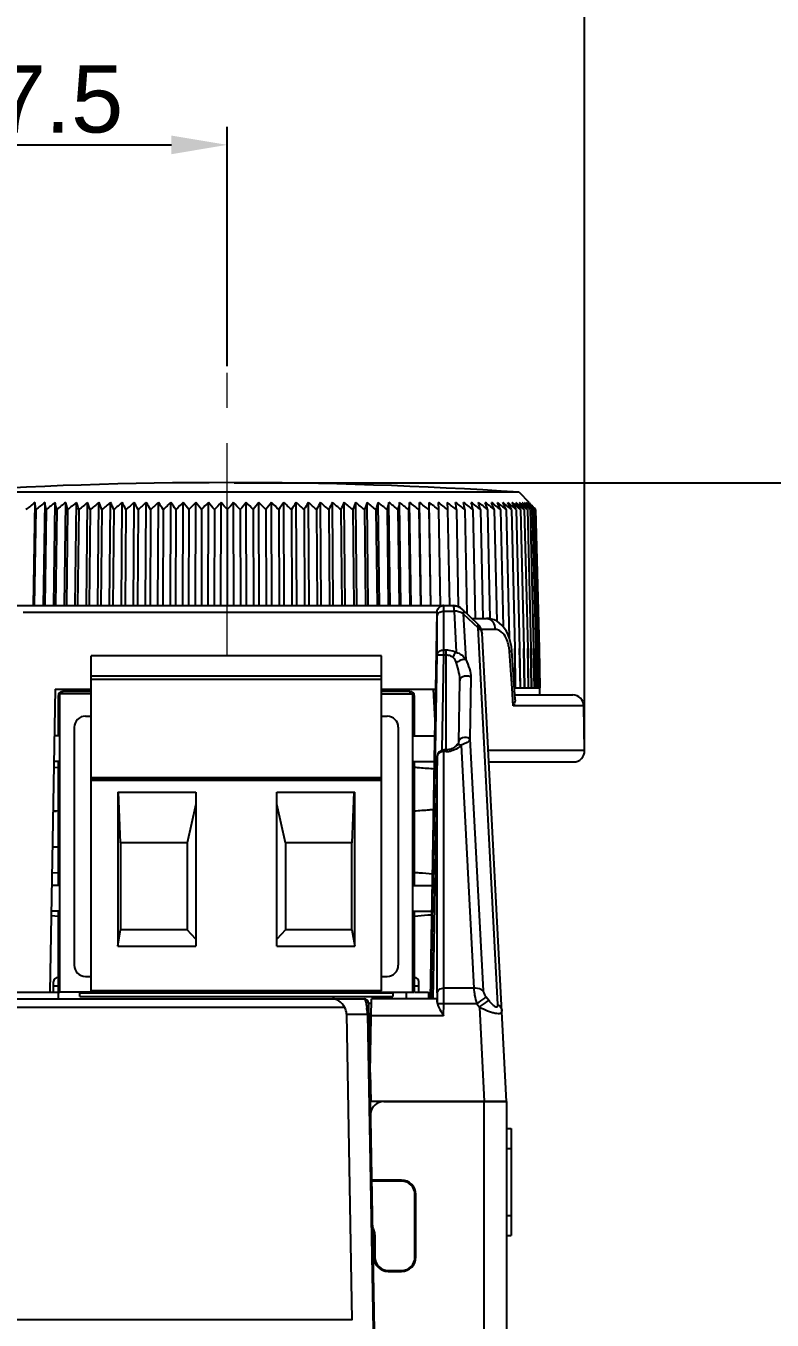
# Model space of a CAD drawing. Header units: millimetres. Extents: x 509 to 2449, y -194 to 649.
# Drawn here: x 2341.4 to 2374.8, y 32.1 to 90 of the extents above; entities that cross this region are included whole.
import ezdxf

# ---------------------------------------------------------------- set-up
doc = ezdxf.new("R2010")
doc.units = ezdxf.units.MM
doc.header["$PDMODE"] = 3
doc.header["$PDSIZE"] = 0.7
doc.linetypes.add('CENTER', pattern=[17.8, 10.75, -2.35, 2.35, -2.35])
doc.linetypes.add('CENTER2', pattern=[28.575, 19.05, -3.175, 3.175, -3.175])
doc.layers.get('Defpoints').update_dxf_attribs({"linetype": 'CONTINUOUS'})
for name, color, linetype in [('2EDGK-7_5-02DXF_CONTINUOUS_LINE', 7, 'CONTINUOUS'), ('2EDGRC-7_5-0DXF_CONTINUOUS_LINE', 7, 'CONTINUOUS'), ('CASE_BODY_55DXF_CONTINUOUS_LINE', 7, 'CONTINUOUS'), ('COVER_TERMINDXF_CONTINUOUS_LINE', 7, 'CONTINUOUS'), ('COVER_TOP_55DXF_CONTINUOUS_LINE', 7, 'CONTINUOUS'), ('Dim', 1, 'CONTINUOUS'), ('KNOB_ROTARY_DXF_CONTINUOUS_LINE', 7, 'CONTINUOUS'), ('PCB_CONNECTEDXF_CONTINUOUS_LINE', 7, 'CONTINUOUS'), ('PCB_FND5570_DXF_CONTINUOUS_LINE', 7, 'CONTINUOUS'), ('RJ45_10005_DXF_CONTINUOUS_LINE', 7, 'CONTINUOUS'), ('학뇜-윗\ue04b11_DXF_CONTINUOUS_LINE', 7, 'CONTINUOUS')]:
    doc.layers.add(name, color=color, linetype=linetype)
doc.layers.add('3', color=112, linetype='CENTER', lineweight=15)
doc.styles.add('OMI-1', font='arial.ttf', dxfattribs={"oblique": 1, "height": 3})
doc.dimstyles.new('1', dxfattribs={"dimtxt": 5, "dimasz": 2.5, "dimexe": 0.8, "dimexo": 0.3, "dimgap": 0.5, "dimtad": 1, "dimtoh": 1, "dimdec": 1, "dimzin": 0, "dimdsep": 46, "dimtxsty": 'OMI-1', "dimcen": 0, "dimclrd": 256, "dimclre": 256, "dimclrt": 256, "dimadec": 0, "dimazin": 0, "dimtfac": 0.8, "dimtdec": 1, "dimtix": 1, "dimtmove": 0, "dimatfit": 3, "dimfxl": 1, "dimtolj": 1, "dimtzin": 0, "dimarcsym": 0})

# ---------------------------------------------------------------- blocks, each defined once
blk = doc.blocks.new('*D4036')
at = {"layer": 'Defpoints', "color": 0}
for p in [(2350.425, 69.541), (2384.214, -86.5), (2399.547, -86.5)]:
    blk.add_point(p, dxfattribs=at)
at = {"layer": 'Dim', "lineweight": -2}
for p, q in [((2350.725, 69.541), (2400.347, 69.541)), ((2399.547, 67.041), (2399.547, -84)), ((2384.514, -86.5), (2400.347, -86.5))]:
    blk.add_line(p, q, dxfattribs=at)
at = {"layer": 'Dim'}
for points in [[(2399.963, 67.041), (2399.13, 67.041), (2399.547, 69.541)], [(2399.13, -84), (2399.963, -84), (2399.547, -86.5)]]:
    blk.add_solid(points, dxfattribs=at)
at = {"layer": 'Dim', "insert": (2397.515, -8.479), "char_height": 3, "attachment_point": 5, "rotation": 90, "style": 'OMI-1'}
blk.add_mtext('\\A1;156.0', dxfattribs=at)
blk = doc.blocks.new('*D4049')
at = {"layer": 'Defpoints', "color": 0}
for p in [(2350.425, 84.667), (2332.925, 81.523), (2350.425, 74.462)]:
    blk.add_point(p, dxfattribs=at)
at = {"layer": 'Dim', "lineweight": -2}
for p, q in [((2332.925, 81.823), (2332.925, 85.467)), ((2350.425, 74.762), (2350.425, 85.467)), ((2335.425, 84.667), (2347.925, 84.667))]:
    blk.add_line(p, q, dxfattribs=at)
at = {"layer": 'Dim'}
for points in [[(2335.425, 85.083), (2335.425, 84.25), (2332.925, 84.667)], [(2347.925, 84.25), (2347.925, 85.083), (2350.425, 84.667)]]:
    blk.add_solid(points, dxfattribs=at)
at = {"layer": 'Dim', "insert": (2341.675, 86.698), "char_height": 3, "attachment_point": 5, "style": 'OMI-1'}
blk.add_mtext('\\A1;17.5', dxfattribs=at)
blk = doc.blocks.new('*D4050')
at = {"layer": 'Defpoints', "color": 0}
for p in [(2332.925, 90.809), (2332.925, 90.292), (2366.416, 57.559)]:
    blk.add_point(p, dxfattribs=at)
at = {"layer": 'Dim', "lineweight": -2}
for p, q in [((2332.925, 90.592), (2332.925, 91.609)), ((2366.416, 57.859), (2366.416, 91.609)), ((2363.916, 90.809), (2335.425, 90.809))]:
    blk.add_line(p, q, dxfattribs=at)
at = {"layer": 'Dim'}
for points in [[(2335.425, 91.225), (2335.425, 90.392), (2332.925, 90.809)], [(2363.916, 90.392), (2363.916, 91.225), (2366.416, 90.809)]]:
    blk.add_solid(points, dxfattribs=at)
at = {"layer": 'Dim', "insert": (2349.671, 92.841), "char_height": 3, "attachment_point": 5, "style": 'OMI-1'}
blk.add_mtext('\\A1;33.5', dxfattribs=at)

msp = doc.modelspace()

# ---------------------------------------------------------------- linework, layer by layer
at = {"layer": '2EDGK-7_5-02DXF_CONTINUOUS_LINE', "color": 7, "linetype": 'Continuous'}
for p, q in [((2344.325, 46.8), (2344.325, 61.8)), ((2357.325, 61.8), (2344.325, 61.8)), ((2357.325, 46.8), (2357.325, 61.8)), ((2344.325, 60.9), (2357.325, 60.9)), ((2344.325, 60.75), (2357.325, 60.75)), ((2344.325, 56.359), (2357.325, 56.359)), ((2344.325, 56.315), (2357.325, 56.315)), ((2357.325, 56.216), (2344.325, 56.216)), ((2345.525, 55.7), (2345.525, 48.8)), ((2345.525, 55.7), (2349.015, 55.7)), ((2345.648, 53.426), (2345.557, 55.7)), ((2349.015, 55.7), (2349.015, 48.8)), ((2352.635, 48.8), (2352.635, 55.7)), ((2352.635, 55.7), (2356.125, 55.7)), ((2356.093, 55.7), (2356.002, 53.426)), ((2356.125, 48.8), (2356.125, 55.7)), ((2349.015, 55.165), (2348.626, 53.426)), ((2353.024, 53.426), (2352.635, 55.165)), ((2345.648, 53.426), (2345.648, 49.538)), ((2348.626, 53.426), (2345.648, 53.426)), ((2348.626, 53.426), (2348.626, 49.538)), ((2353.024, 53.426), (2353.024, 49.538)), ((2356.002, 53.426), (2353.024, 53.426)), ((2356.002, 49.538), (2356.002, 53.426)), ((2345.525, 48.8), (2345.648, 49.538)), ((2348.626, 49.538), (2345.648, 49.538)), ((2349.015, 49.121), (2348.626, 49.538)), ((2353.024, 49.538), (2352.635, 49.121)), ((2356.002, 49.538), (2353.024, 49.538)), ((2356.002, 49.538), (2356.125, 48.8)), ((2345.525, 48.8), (2349.015, 48.8)), ((2352.635, 48.8), (2356.125, 48.8)), ((2357.325, 46.8), (2344.325, 46.8))]:
    msp.add_line(p, q, dxfattribs=at)
at = {"layer": '2EDGRC-7_5-0DXF_CONTINUOUS_LINE', "color": 7, "linetype": 'Continuous'}
msp.add_line((2353.425, 46.75), (2348.225, 46.75), dxfattribs=at)
at = {"layer": '3', "linetype": 'CENTER2', "ltscale": 0.5}
msp.add_line((2350.425, 61.788), (2350.425, 74.462), dxfattribs=at)
at = {"layer": 'CASE_BODY_55DXF_CONTINUOUS_LINE', "color": 7, "linetype": 'Continuous'}
for p, q in [((2357.425, 41.85), (2362.925, 41.85)), ((2361.925, -29.05), (2361.925, 41.85)), ((2362.925, 41.85), (2362.925, -30.8)), ((2362.925, 40.65), (2363.125, 40.65)), ((2363.125, 40.65), (2363.125, 35.85)), ((2362.925, 39.75), (2363.125, 39.75)), ((2358.225, 38.332), (2356.887, 38.332)), ((2358.225, 38.289), (2356.887, 38.289)), ((2358.225, 38.332), (2358.225, 38.289)), ((2358.823, 34.89), (2358.824, 37.69)), ((2358.867, 37.69), (2358.824, 37.69)), ((2358.867, 34.89), (2358.867, 37.69)), ((2362.925, 36.75), (2363.125, 36.75)), ((2356.983, 35.89), (2356.983, 34.89)), ((2357.027, 35.89), (2356.983, 35.89)), ((2357.027, 35.89), (2357.027, 34.89)), ((2362.925, 35.85), (2363.125, 35.85)), ((2356.983, 34.89), (2357.027, 34.89)), ((2358.867, 34.89), (2358.823, 34.89)), ((2357.625, 34.248), (2357.625, 34.293)), ((2357.625, 34.293), (2358.225, 34.293)), ((2357.625, 34.248), (2358.225, 34.248)), ((2358.225, 34.248), (2358.225, 34.293))]:
    msp.add_line(p, q, dxfattribs=at)
for centre, radius, start, end in [((2357.425, 41.25), 0.6, 90, 170.82401), ((2358.225, 37.69), 0.642, 0, 90), ((2356.425, 35.89), 0.558, 0, 26.13943), ((2357.625, 34.89), 0.642, 180, 270), ((2358.225, 34.89), 0.642, 270, 0)]:
    msp.add_arc(centre, radius, start, end, dxfattribs=at)
for centre, major_axis, start_param, end_param in [((2358.225, 37.691), (0, 0.599), -1.571101, 0), ((2356.425, 35.89), (0, 0.602), -1.570492, -0.97902), ((2357.625, 34.891), (0, 0.598), -4.712084, -3.141593), ((2358.225, 34.891), (0, 0.598), -3.141593, -1.571101)]:
    msp.add_ellipse(centre, major_axis=major_axis, ratio=1, start_param=start_param, end_param=end_param, dxfattribs=at)
at = {"layer": 'COVER_TERMINDXF_CONTINUOUS_LINE', "color": 7, "linetype": 'Continuous'}
for p, q in [((2309.302, 46.45), (2356.549, 46.45)), ((2334.176, 46.75), (2342.871, 46.75)), ((2342.871, 46.45), (2342.871, 46.75)), ((2310.181, 46.075), (2355.669, 46.075)), ((2355.757, 45.759), (2355.996, 32.085)), ((2355.757, 45.759), (2356.699, 45.759)), ((2356.699, 45.759), (2356.946, 31.637)), ((2356.748, 46.254), (2357.49, 3.75)), ((2355.996, 32.085), (2309.855, 32.085))]:
    msp.add_line(p, q, dxfattribs=at)
for centre, radius, start, end in [((2356.549, 46.25), 0.2, 1, 90), ((2354.129, 45.741), 2.557, 9.60724, 10.48971), ((2351.947, 45.414), 4.764, 7.03853, 7.57784), ((2350.911, 45.287), 5.808, 5.63355, 7.02483), ((2349.235, 45.116), 7.492, 4.91911, 5.6758)]:
    msp.add_arc(centre, radius, start, end, dxfattribs=at)
for centre, major_axis, ratio, start_param, end_param in [((2353.636, 44.95), (2.05, 1.097), 0.499313, -0.250671, 0.02783), ((2357.516, 30.961), (1.428, -1.403), 0.371584, -2.780083, -2.763883)]:
    msp.add_ellipse(centre, major_axis=major_axis, ratio=ratio, start_param=start_param, end_param=end_param, dxfattribs=at)
for points, knots in [([(2355.669, 46.075), (2355.604, 46.182), (2355.46, 46.364), (2355.235, 46.45), (2355.136, 46.45)], [0, 0, 0, 0, 0.55962, 1, 1, 1, 1]), ([(2356.549, 46.45), (2356.558, 46.45), (2356.58, 46.43), (2356.614, 46.349), (2356.632, 46.269), (2356.643, 46.206)], [0, 0, 0, 0, 0.102584, 0.289483, 1, 1, 1, 1]), ([(2356.65, 46.168), (2356.652, 46.158), (2356.659, 46.116), (2356.665, 46.074), (2356.669, 46.042)], [0, 0, 0, 0, 0.230472, 1, 1, 1, 1]), ([(2356.759, 45.655), (2356.758, 45.684), (2356.739, 45.726), (2356.708, 45.752), (2356.699, 45.759)], [0, 0, 0, 0, 0.727693, 1, 1, 1, 1])]:
    msp.add_open_spline(points, degree=3, knots=knots, dxfattribs=at)
at = {"layer": 'COVER_TOP_55DXF_CONTINUOUS_LINE', "color": 7, "linetype": 'Continuous'}
for p, q in [((2305.857, 64.05), (2360.107, 64.05)), ((2341.281, 63.756), (2359.814, 63.756)), ((2359.753, 60.3), (2359.812, 63.756)), ((2360.114, 64.05), (2360.527, 64.05)), ((2360.118, 61.843), (2360.118, 63.8)), ((2360.118, 63.8), (2360.571, 63.8)), ((2360.527, 64.05), (2360.541, 64.018)), ((2360.571, 63.8), (2360.668, 61.96)), ((2360.94, 63.886), (2361.64, 63.221)), ((2359.819, 61.843), (2359.819, 63.58)), ((2360.987, 63.676), (2361.094, 61.636)), ((2360.987, 63.676), (2361.647, 63.051)), ((2361.376, 63.472), (2362.031, 63.472)), ((2362.53, 46.196), (2361.647, 63.051)), ((2362.408, 62.981), (2361.795, 62.981)), ((2362.925, 41.85), (2361.826, 62.817)), ((2360.118, 62.063), (2360.225, 62.063)), ((2360.225, 57.516), (2360.225, 62.063)), ((2363.083, 61.578), (2363.054, 61.998)), ((2363.227, 60.967), (2363.156, 62.023)), ((2359.554, 46.45), (2359.819, 61.843)), ((2360.045, 57.594), (2360.118, 61.843)), ((2360.118, 61.843), (2360.225, 61.843)), ((2363.168, 60.35), (2363.083, 61.578)), ((2361.328, 60.829), (2361.28, 58.08)), ((2363.289, 60.05), (2363.227, 60.967)), ((2342.725, 60.3), (2342.489, 46.754)), ((2342.725, 60.3), (2344.325, 60.3)), ((2357.325, 60.3), (2359.753, 60.3)), ((2359.729, 58.902), (2359.655, 60.3)), ((2359.729, 58.902), (2359.753, 60.3)), ((2360.821, 60.667), (2360.773, 57.922)), ((2363.222, 59.559), (2363.168, 60.35)), ((2363.302, 59.853), (2363.289, 60.05)), ((2363.289, 60.05), (2365.883, 60.05)), ((2344.075, 59.1), (2344.325, 59.1)), ((2357.325, 59.1), (2357.575, 59.1)), ((2366.382, 59.559), (2363.222, 59.559)), ((2366.416, 57.559), (2366.382, 59.559)), ((2343.575, 58.6), (2343.575, 47.95)), ((2358.075, 58.6), (2358.075, 47.95)), ((2359.515, 46.452), (2359.729, 58.902)), ((2361.28, 58.08), (2361.871, 46.812)), ((2360.118, 46.928), (2360.118, 57.591)), ((2360.225, 57.591), (2360.118, 57.591)), ((2360.225, 57.516), (2360.118, 57.516)), ((2360.886, 57.794), (2361.455, 46.928)), ((2366.416, 57.559), (2362.102, 57.559)), ((2359.819, 57.296), (2359.626, 46.45)), ((2359.819, 57.296), (2359.818, 57.296)), ((2359.819, 46.709), (2359.819, 57.296)), ((2362.129, 57.05), (2365.917, 57.05)), ((2344.075, 47.45), (2344.325, 47.45)), ((2357.325, 47.45), (2357.575, 47.45)), ((2361.455, 46.928), (2360.118, 46.928)), ((2356.825, 43.15), (2356.883, 46.45)), ((2359.81, 46.45), (2356.883, 46.45)), ((2359.816, 46.352), (2359.815, 46.3)), ((2362.006, 46.533), (2362.121, 46.384)), ((2356.749, 46.25), (2356.879, 46.25)), ((2360.105, 45.692), (2360.114, 46.231)), ((2361.59, 46.231), (2360.114, 46.231)), ((2361.59, 46.231), (2361.705, 46.081)), ((2361.705, 46.081), (2361.927, 41.85)), ((2360.105, 45.692), (2356.87, 45.692)), ((2356.855, 44.85), (2356.773, 44.85)), ((2356.85, 44.566), (2356.778, 44.566)), ((2356.825, 43.15), (2356.848, 41.85)), ((2362.925, 41.85), (2356.848, 41.85))]:
    msp.add_line(p, q, dxfattribs=at)
for points in [[(2363.156, 62.023), (2363.136, 62.215), (2363.101, 62.397), (2363.052, 62.576), (2362.989, 62.744), (2362.912, 62.898), (2362.821, 63.039), (2362.719, 63.161), (2362.61, 63.262), (2362.494, 63.343), (2362.372, 63.404), (2362.249, 63.445), (2362.127, 63.467), (2362.031, 63.472)], [(2360.773, 57.924), (2360.773, 57.918), (2360.772, 57.905), (2360.77, 57.897), (2360.768, 57.893), (2360.766, 57.889), (2360.758, 57.877), (2360.74, 57.855), (2360.712, 57.824), (2360.665, 57.772)], [(2360.447, 57.63), (2360.393, 57.613), (2360.337, 57.601), (2360.28, 57.593), (2360.225, 57.591)], [(2360.665, 57.772), (2360.628, 57.737), (2360.59, 57.705), (2360.546, 57.677), (2360.499, 57.651), (2360.447, 57.63)]]:
    msp.add_lwpolyline(points, dxfattribs=at)
for centre, radius, start, end in [((2360.119, 63.407), 0.393, 90.02957, 97.53605), ((2360.107, 63.759), 0.292, 89.99843, 97.60811), ((2360.527, 63.45), 0.6, 46.5, 90), ((2357.921, 63.683), 2.653, 2.5374, 3.17264), ((2360.577, 63.014), 0.786, 79.28357, 90.39502), ((2361.227, 62.786), 0.6, 3, 46.5), ((2362.031, 63.188), 0.284, 83.9598, 89.99432), ((2361.494, 62.73), 0.337, 3.01545, 9.52445), ((2361.19, 61.87), 1.869, 3.93106, 10.65082), ((2362.967, 59.831), 0.335, 358.57685, 3.75514), ((2365.882, 59.55), 0.5, 1, 90), ((2360.118, 57.291), 0.3, 90, 178.98634), ((2360.119, 57.123), 0.393, 90.02218, 104.91476), ((2360.225, 58.475), 0.959, 270.01421, 273.48949), ((2360.226, 58.473), 0.956, 273.4568, 282.89912), ((2360.3, 58.332), 0.795, 310.46267, 317.47747), ((2365.917, 57.55), 0.5, 270, 1)]:
    msp.add_arc(centre, radius, start, end, dxfattribs=at)
for centre, major_axis, ratio, start_param, end_param in [((2344.075, 58.6), (0.5, 0), 1, 1.570796, 3.141593), ((2357.575, 58.6), (0.5, 0), 1, 0, 1.570796), ((2344.075, 47.95), (0.5, 0), 1, -3.141593, -1.570796), ((2357.575, 47.95), (0.5, 0), 1, -1.570796, 0), ((2359.796, 45.65), (0.014, 0.8), 0.015398, -0.623, 0.000269)]:
    msp.add_ellipse(centre, major_axis=major_axis, ratio=ratio, start_param=start_param, end_param=end_param, dxfattribs=at)
for points, knots in [([(2359.812, 63.756), (2359.813, 63.832), (2359.873, 63.975), (2360.007, 64.04), (2360.069, 64.048)], [0, 0, 0, 0, 0.551407, 1, 1, 1, 1]), ([(2359.819, 63.58), (2359.819, 63.605), (2359.817, 63.647), (2359.82, 63.707), (2359.813, 63.732), (2359.818, 63.756), (2359.814, 63.756)], [0, 0, 0, 0, 0.426152, 0.740924, 0.934159, 1, 1, 1, 1]), ([(2359.819, 63.58), (2359.82, 63.633), (2359.887, 63.748), (2360.004, 63.788), (2360.067, 63.797)], [0, 0, 0, 0, 0.453891, 1, 1, 1, 1]), ([(2360.118, 63.8), (2360.118, 63.836), (2360.118, 63.897), (2360.118, 63.969), (2360.117, 64.011), (2360.117, 64.033), (2360.115, 64.042), (2360.116, 64.05), (2360.114, 64.05)], [0, 0, 0, 0, 0.426278, 0.741132, 0.85344, 0.934367, 0.983265, 1, 1, 1, 1]), ([(2360.954, 63.873), (2360.9, 63.924), (2360.769, 64.004), (2360.616, 64.023), (2360.541, 64.018)], [0, 0, 0, 0, 0.495247, 1, 1, 1, 1]), ([(2360.541, 64.018), (2360.551, 63.995), (2360.562, 63.931), (2360.567, 63.868), (2360.569, 63.83)], [0, 0, 0, 0, 0.399339, 1, 1, 1, 1]), ([(2360.987, 63.676), (2360.968, 63.69), (2360.887, 63.741), (2360.794, 63.773), (2360.723, 63.786)], [0, 0, 0, 0, 0.240195, 1, 1, 1, 1]), ([(2360.954, 63.873), (2360.963, 63.864), (2361.001, 63.805), (2360.994, 63.731), (2360.987, 63.676)], [0, 0, 0, 0, 0.186583, 1, 1, 1, 1]), ([(2361.647, 63.051), (2361.652, 63.088), (2361.657, 63.142), (2361.654, 63.208), (2361.64, 63.221)], [0, 0, 0, 0, 0.663184, 1, 1, 1, 1]), ([(2362.061, 63.471), (2362.157, 63.461), (2362.353, 63.318), (2362.406, 63.097), (2362.408, 62.981)], [0, 0, 0, 0, 0.453959, 1, 1, 1, 1]), ([(2361.714, 62.995), (2361.729, 62.98), (2361.781, 62.92), (2361.816, 62.844), (2361.826, 62.786)], [0, 0, 0, 0, 0.263178, 1, 1, 1, 1]), ([(2362.904, 62.594), (2362.851, 62.701), (2362.726, 62.889), (2362.507, 62.981), (2362.408, 62.981)], [0, 0, 0, 0, 0.545199, 1, 1, 1, 1]), ([(2363.026, 62.215), (2363.02, 62.249), (2362.991, 62.379), (2362.947, 62.506), (2362.904, 62.594)], [0, 0, 0, 0, 0.259629, 1, 1, 1, 1]), ([(2359.819, 61.843), (2359.82, 61.903), (2359.907, 62.031), (2360.045, 62.063), (2360.118, 62.063)], [0, 0, 0, 0, 0.450805, 1, 1, 1, 1]), ([(2360.225, 62.063), (2360.265, 62.063), (2360.417, 62.054), (2360.567, 62.01), (2360.668, 61.96)], [0, 0, 0, 0, 0.26036, 1, 1, 1, 1]), ([(2363.054, 61.998), (2363.069, 62), (2363.094, 62.004), (2363.127, 62.011), (2363.144, 62.016), (2363.156, 62.02), (2363.156, 62.023)], [0, 0, 0, 0, 0.417673, 0.728252, 0.921827, 1, 1, 1, 1]), ([(2359.819, 61.843), (2359.82, 61.844), (2359.83, 61.843), (2359.846, 61.845), (2359.874, 61.845), (2359.928, 61.845), (2360.011, 61.844), (2360.081, 61.843), (2360.118, 61.843)], [0, 0, 0, 0, 0.022225, 0.080903, 0.174024, 0.298393, 0.621431, 1, 1, 1, 1]), ([(2360.225, 61.843), (2360.253, 61.843), (2360.359, 61.833), (2360.459, 61.787), (2360.522, 61.741)], [0, 0, 0, 0, 0.260122, 1, 1, 1, 1]), ([(2360.668, 61.96), (2360.653, 61.947), (2360.592, 61.883), (2360.547, 61.804), (2360.522, 61.741)], [0, 0, 0, 0, 0.226534, 1, 1, 1, 1]), ([(2360.522, 61.741), (2360.563, 61.711), (2360.618, 61.618), (2360.653, 61.524), (2360.668, 61.474)], [0, 0, 0, 0, 0.493242, 1, 1, 1, 1]), ([(2361.094, 61.636), (2361.023, 61.65), (2360.864, 61.608), (2360.727, 61.532), (2360.668, 61.474)], [0, 0, 0, 0, 0.469526, 1, 1, 1, 1]), ([(2360.668, 61.474), (2360.71, 61.337), (2360.78, 61.072), (2360.823, 60.798), (2360.821, 60.667)], [0, 0, 0, 0, 0.522504, 1, 1, 1, 1]), ([(2361.094, 61.636), (2361.158, 61.497), (2361.262, 61.237), (2361.331, 60.958), (2361.328, 60.829)], [0, 0, 0, 0, 0.542057, 1, 1, 1, 1]), ([(2361.328, 60.829), (2361.284, 60.862), (2361.175, 60.904), (2361.006, 60.892), (2360.865, 60.811), (2360.821, 60.713), (2360.821, 60.667)], [0, 0, 0, 0, 0.261584, 0.533277, 0.78243, 1, 1, 1, 1]), ([(2363.302, 59.823), (2363.302, 59.802), (2363.292, 59.71), (2363.256, 59.622), (2363.222, 59.559)], [0, 0, 0, 0, 0.228268, 1, 1, 1, 1]), ([(2361.28, 58.08), (2361.195, 58.149), (2361.003, 58.175), (2360.818, 58.067), (2360.774, 57.968), (2360.773, 57.922)], [0, 0, 0, 0, 0.526849, 0.779412, 1, 1, 1, 1]), ([(2361.28, 58.082), (2361.277, 58.049), (2361.249, 57.978), (2361.146, 57.918), (2361.023, 57.864), (2360.933, 57.82), (2360.886, 57.794)], [0, 0, 0, 0, 0.200878, 0.413712, 0.681706, 1, 1, 1, 1]), ([(2360.816, 57.727), (2360.791, 57.706), (2360.678, 57.621), (2360.545, 57.564), (2360.439, 57.54)], [0, 0, 0, 0, 0.23287, 1, 1, 1, 1]), ([(2360.886, 57.794), (2360.846, 57.81), (2360.768, 57.829), (2360.688, 57.798), (2360.665, 57.772)], [0, 0, 0, 0, 0.554495, 1, 1, 1, 1]), ([(2359.819, 46.709), (2359.82, 46.769), (2359.907, 46.896), (2360.045, 46.928), (2360.118, 46.928)], [0, 0, 0, 0, 0.450795, 1, 1, 1, 1]), ([(2360.114, 46.231), (2360.114, 46.296), (2360.117, 46.529), (2360.118, 46.761), (2360.118, 46.928)], [0, 0, 0, 0, 0.281336, 1, 1, 1, 1]), ([(2361.871, 46.812), (2361.843, 46.832), (2361.716, 46.904), (2361.566, 46.931), (2361.455, 46.928)], [0, 0, 0, 0, 0.237488, 1, 1, 1, 1]), ([(2361.455, 46.928), (2361.458, 46.821), (2361.492, 46.585), (2361.552, 46.355), (2361.59, 46.231)], [0, 0, 0, 0, 0.451497, 1, 1, 1, 1]), ([(2359.819, 46.709), (2359.819, 46.683), (2359.818, 46.565), (2359.817, 46.446), (2359.816, 46.352)], [0, 0, 0, 0, 0.212428, 1, 1, 1, 1]), ([(2362.006, 46.533), (2361.98, 46.517), (2361.839, 46.42), (2361.702, 46.317), (2361.59, 46.231)], [0, 0, 0, 0, 0.177207, 1, 1, 1, 1]), ([(2362.121, 46.384), (2362.095, 46.367), (2361.954, 46.27), (2361.817, 46.167), (2361.705, 46.081)], [0, 0, 0, 0, 0.177207, 1, 1, 1, 1]), ([(2361.871, 46.812), (2361.873, 46.765), (2361.914, 46.665), (2361.971, 46.578), (2362.006, 46.533)], [0, 0, 0, 0, 0.453086, 1, 1, 1, 1]), ([(2362.121, 46.384), (2362.155, 46.339), (2362.225, 46.255), (2362.321, 46.159), (2362.401, 46.104), (2362.455, 46.08), (2362.506, 46.089), (2362.52, 46.116), (2362.524, 46.128)], [0, 0, 0, 0, 0.309812, 0.608766, 0.742204, 0.849237, 0.925786, 1, 1, 1, 1]), ([(2360.114, 46.231), (2360.054, 46.232), (2359.958, 46.231), (2359.862, 46.23), (2359.826, 46.224)], [0, 0, 0, 0, 0.62266, 1, 1, 1, 1]), ([(2359.826, 46.224), (2359.851, 46.135), (2359.947, 45.956), (2360.049, 45.785), (2360.105, 45.692)], [0, 0, 0, 0, 0.462372, 1, 1, 1, 1]), ([(2361.705, 46.081), (2361.825, 46.02), (2362.004, 45.937), (2362.242, 45.853), (2362.399, 45.81), (2362.531, 45.791), (2362.63, 45.795), (2362.703, 45.829), (2362.714, 45.874), (2362.713, 45.893)], [0, 0, 0, 0, 0.363166, 0.531218, 0.679725, 0.800409, 0.888379, 0.94796, 1, 1, 1, 1]), ([(2362.53, 46.196), (2362.582, 46.159), (2362.671, 46.072), (2362.71, 45.951), (2362.713, 45.893)], [0, 0, 0, 0, 0.522426, 1, 1, 1, 1])]:
    msp.add_open_spline(points, degree=3, knots=knots, dxfattribs=at)
for points in [[(2359.814, 63.756), (2359.816, 63.841), (2359.86, 63.931), (2359.927, 63.984)], [(2359.927, 63.984), (2359.978, 64.026), (2360.048, 64.05), (2360.114, 64.05)], [(2361.647, 63.051), (2361.67, 63.034), (2361.693, 63.015), (2361.714, 62.995)], [(2360.668, 61.96), (2360.841, 61.918), (2360.993, 61.783), (2361.094, 61.636)], [(2359.891, 57.438), (2359.86, 57.411), (2359.835, 57.374), (2359.824, 57.335)], [(2360.017, 57.503), (2359.972, 57.491), (2359.927, 57.469), (2359.891, 57.438)], [(2359.824, 57.335), (2359.821, 57.322), (2359.819, 57.309), (2359.819, 57.296)], [(2359.815, 46.3), (2359.815, 46.274), (2359.82, 46.249), (2359.826, 46.224)], [(2362.524, 46.128), (2362.53, 46.15), (2362.531, 46.173), (2362.53, 46.196)]]:
    msp.add_open_spline(points, degree=3, dxfattribs=at)
at = {"layer": 'KNOB_ROTARY_DXF_CONTINUOUS_LINE', "color": 7, "linetype": 'Continuous'}
for p, q in [((2363.491, 69.123), (2337.36, 69.123)), ((2363.491, 69.123), (2363.913, 68.672)), ((2341.751, 64.05), (2341.824, 68.666)), ((2342.198, 64.05), (2342.267, 68.666)), ((2342.659, 64.05), (2342.724, 68.666)), ((2343.134, 64.05), (2343.195, 68.666)), ((2343.621, 64.05), (2343.679, 68.666)), ((2344.121, 64.05), (2344.174, 68.666)), ((2344.631, 64.05), (2344.68, 68.666)), ((2345.152, 64.05), (2345.196, 68.666)), ((2345.682, 64.05), (2345.722, 68.666)), ((2346.22, 64.05), (2346.256, 68.666)), ((2346.766, 64.05), (2346.797, 68.666)), ((2347.318, 64.05), (2347.344, 68.666)), ((2347.875, 64.05), (2347.897, 68.666)), ((2348.437, 64.05), (2348.454, 68.666)), ((2349.003, 64.05), (2349.015, 68.666)), ((2349.571, 64.05), (2349.578, 68.666)), ((2350.14, 64.05), (2350.143, 68.666)), ((2350.71, 64.05), (2350.708, 68.666)), ((2351.28, 64.05), (2351.273, 68.666)), ((2351.848, 64.05), (2351.836, 68.666)), ((2352.413, 64.05), (2352.397, 68.666)), ((2352.975, 64.05), (2352.954, 68.666)), ((2353.533, 64.05), (2353.507, 68.666)), ((2354.085, 64.05), (2354.054, 68.666)), ((2354.631, 64.05), (2354.595, 68.666)), ((2355.169, 64.05), (2355.129, 68.666)), ((2355.699, 64.05), (2355.654, 68.666)), ((2356.219, 64.05), (2356.171, 68.666)), ((2356.73, 64.05), (2356.677, 68.666)), ((2357.229, 64.05), (2357.172, 68.666)), ((2357.717, 64.05), (2357.656, 68.666)), ((2358.192, 64.05), (2358.126, 68.666)), ((2358.653, 64.05), (2358.584, 68.666)), ((2359.1, 64.05), (2359.027, 68.666)), ((2359.454, 68.666), (2359.441, 68.342)), ((2359.531, 64.05), (2359.454, 68.666)), ((2359.866, 68.666), (2359.87, 68.342)), ((2360.262, 68.666), (2360.283, 68.342)), ((2363.343, 68.666), (2363.388, 68.595)), ((2363.547, 68.342), (2363.438, 68.436)), ((2363.547, 68.342), (2363.438, 68.436)), ((2363.495, 68.666), (2363.543, 68.595)), ((2363.714, 68.342), (2363.62, 68.425)), ((2363.624, 68.666), (2363.676, 68.595)), ((2363.73, 68.666), (2363.785, 68.595)), ((2363.858, 68.342), (2363.779, 68.413)), ((2363.806, 68.415), (2363.809, 68.41)), ((2363.813, 68.666), (2363.87, 68.595)), ((2363.872, 68.666), (2363.902, 68.631)), ((2363.907, 68.631), (2363.872, 68.666)), ((2363.978, 68.342), (2363.899, 68.415)), ((2363.941, 68.631), (2363.907, 68.666)), ((2363.907, 68.666), (2363.939, 68.631)), ((2363.923, 68.415), (2363.95, 68.378)), ((2364.075, 68.342), (2363.997, 68.415)), ((2364.147, 68.342), (2364.061, 68.426)), ((2364.195, 68.342), (2364.123, 68.415)), ((2364.22, 68.342), (2364.15, 68.415)), ((2341.855, 68.342), (2341.787, 64.05)), ((2342.315, 68.342), (2342.251, 64.05)), ((2342.79, 68.342), (2342.73, 64.05)), ((2343.278, 68.342), (2343.221, 64.05)), ((2343.778, 68.342), (2343.726, 64.05)), ((2344.291, 68.342), (2344.242, 64.05)), ((2344.813, 68.342), (2344.769, 64.05)), ((2345.346, 68.342), (2345.306, 64.05)), ((2345.888, 68.342), (2345.852, 64.05)), ((2346.437, 68.342), (2346.406, 64.05)), ((2346.994, 68.342), (2346.967, 64.05)), ((2347.557, 68.342), (2347.534, 64.05)), ((2348.124, 68.342), (2348.106, 64.05)), ((2348.696, 68.342), (2348.682, 64.05)), ((2349.271, 68.342), (2349.262, 64.05)), ((2349.848, 68.342), (2349.843, 64.05)), ((2350.425, 68.342), (2350.425, 64.05)), ((2351.003, 68.342), (2351.008, 64.05)), ((2351.58, 68.342), (2351.589, 64.05)), ((2352.155, 68.342), (2352.168, 64.05)), ((2352.726, 68.342), (2352.744, 64.05)), ((2353.294, 68.342), (2353.317, 64.05)), ((2353.857, 68.342), (2353.884, 64.05)), ((2354.413, 68.342), (2354.445, 64.05)), ((2354.963, 68.342), (2354.999, 64.05)), ((2355.504, 68.342), (2355.545, 64.05)), ((2356.037, 68.342), (2356.082, 64.05)), ((2356.56, 68.342), (2356.609, 64.05)), ((2357.072, 68.342), (2357.125, 64.05)), ((2357.573, 68.342), (2357.629, 64.05)), ((2358.061, 68.342), (2358.121, 64.05)), ((2358.535, 68.342), (2358.599, 64.05)), ((2358.996, 68.342), (2359.063, 64.05)), ((2359.441, 68.342), (2359.512, 64.05)), ((2359.87, 68.342), (2359.945, 64.05)), ((2360.283, 68.342), (2360.361, 64.05)), ((2360.679, 68.342), (2360.761, 64.003)), ((2361.056, 68.342), (2361.147, 63.689)), ((2361.415, 68.342), (2361.514, 63.472)), ((2361.755, 68.342), (2361.857, 63.472)), ((2362.075, 68.342), (2362.18, 63.457)), ((2362.374, 68.342), (2362.484, 63.348)), ((2362.653, 68.342), (2362.771, 63.099)), ((2362.91, 68.342), (2363.041, 62.604)), ((2363.145, 68.342), (2363.29, 62.12)), ((2363.357, 68.342), (2363.505, 62.12)), ((2363.547, 68.342), (2363.698, 62.12)), ((2363.714, 68.342), (2363.867, 62.12)), ((2363.858, 68.342), (2364.012, 62.12)), ((2363.978, 68.342), (2364.133, 62.12)), ((2364.075, 68.342), (2364.231, 62.12)), ((2364.147, 68.342), (2364.304, 62.12)), ((2364.195, 68.342), (2364.353, 62.12)), ((2364.22, 68.342), (2364.378, 62.12)), ((2363.324, 60.36), (2363.29, 62.12)), ((2363.29, 62.12), (2363.313, 60.36)), ((2363.539, 60.36), (2363.505, 62.12)), ((2363.505, 62.12), (2363.53, 60.36)), ((2363.731, 60.36), (2363.698, 62.12)), ((2363.698, 62.12), (2363.723, 60.36)), ((2363.9, 60.36), (2363.867, 62.12)), ((2363.867, 62.12), (2363.893, 60.36)), ((2364.045, 60.36), (2364.012, 62.12)), ((2364.012, 62.12), (2364.039, 60.36)), ((2364.166, 60.36), (2364.133, 62.12)), ((2364.133, 62.12), (2364.161, 60.36)), ((2364.263, 60.36), (2364.231, 62.12)), ((2364.231, 62.12), (2364.259, 60.36)), ((2364.336, 60.36), (2364.304, 62.12)), ((2364.304, 62.12), (2364.333, 60.36)), ((2364.385, 60.36), (2364.353, 62.12)), ((2364.353, 62.12), (2364.383, 60.36)), ((2364.378, 62.12), (2364.409, 60.36)), ((2364.378, 62.12), (2364.408, 60.36)), ((2363.268, 60.36), (2363.313, 60.36)), ((2363.324, 60.36), (2363.53, 60.36)), ((2363.539, 60.36), (2363.723, 60.36)), ((2363.731, 60.36), (2363.893, 60.36)), ((2363.9, 60.36), (2364.039, 60.36)), ((2364.045, 60.36), (2364.161, 60.36)), ((2364.166, 60.36), (2364.259, 60.36)), ((2364.263, 60.36), (2364.333, 60.36)), ((2364.354, 60.36), (2364.383, 60.36)), ((2364.385, 60.36), (2364.408, 60.36)), ((2364.417, 60.05), (2364.411, 60.36))]:
    msp.add_line(p, q, dxfattribs=at)
for centre, radius, start, end in [((2350.425, -130.45), 200, 86.25439, 93.74561), ((2375.028, 25.812), 54.212, 127.76966, 128.3257), ((2196.751, 54.644), 145.749, 5.39281, 5.52085), ((2375.408, 26.137), 53.917, 127.92758, 128.48469), ((2242.592, 53.633), 100.802, 8.39014, 8.57648), ((2375.79, 26.55), 53.545, 128.13577, 128.69417), ((2265.835, 52.926), 78.483, 11.32772, 11.56924), ((2376.173, 27.051), 53.098, 128.39523, 128.95513), ((2279.787, 52.291), 65.488, 14.18732, 14.48011), ((2376.56, 27.634), 52.581, 128.70724, 129.26882), ((2289.027, 51.651), 57.238, 16.95335, 17.29298), ((2376.95, 28.297), 51.999, 129.07334, 129.63676), ((2295.556, 50.975), 51.737, 19.6132, 19.99486), ((2377.344, 29.034), 51.358, 129.49532, 130.0607), ((2300.384, 50.249), 47.972, 22.15722, 22.576), ((2377.746, 29.841), 50.664, 129.97526, 130.54269), ((2304.081, 49.467), 45.377, 24.57869, 25.02971), ((2378.155, 30.712), 49.924, 130.51554, 131.08505), ((2306.988, 48.629), 43.61, 26.87352, 27.35212), ((2378.576, 31.641), 49.147, 131.11884, 131.6904), ((2309.325, 47.736), 42.45, 29.03997, 29.54177), ((2379.01, 32.622), 48.341, 131.78813, 132.36164), ((2311.238, 46.791), 41.748, 31.07825, 31.59926), ((2379.462, 33.648), 47.516, 132.52672, 133.10201), ((2312.831, 45.799), 41.401, 32.99016, 33.52678), ((2379.936, 34.712), 46.684, 133.33825, 133.91503), ((2314.175, 44.765), 41.333, 34.77871, 35.32777), ((2380.438, 35.807), 45.855, 134.22666, 134.80453), ((2315.326, 43.696), 41.485, 36.44783, 37.00657), ((2380.974, 36.925), 45.043, 135.19625, 135.77466), ((2316.322, 42.598), 41.813, 38.00204, 38.56808), ((2381.553, 38.059), 44.263, 136.25162, 136.82986), ((2317.196, 41.477), 42.282, 39.44626, 40.01759), ((2382.184, 39.2), 43.53, 137.39764, 137.9748), ((2317.972, 40.342), 42.863, 40.7856, 41.36054), ((2382.879, 40.342), 42.863, 138.63946, 139.2144), ((2318.667, 39.2), 43.53, 42.0252, 42.60236), ((2383.654, 41.477), 42.282, 139.98241, 140.55374), ((2319.298, 38.059), 44.263, 43.17014, 43.74838), ((2384.528, 42.598), 41.813, 141.43192, 141.99796), ((2319.877, 36.925), 45.043, 44.22534, 44.80375), ((2385.525, 43.696), 41.485, 142.99343, 143.55217), ((2320.413, 35.807), 45.855, 45.19547, 45.77334), ((2386.675, 44.765), 41.333, 144.67223, 145.22129), ((2320.915, 34.712), 46.684, 46.08497, 46.66175), ((2388.02, 45.799), 41.401, 146.47322, 147.00984), ((2321.389, 33.648), 47.516, 46.89799, 47.47328), ((2389.612, 46.791), 41.748, 148.40074, 148.92175), ((2321.841, 32.622), 48.341, 47.63836, 48.21187), ((2391.526, 47.736), 42.45, 150.45823, 150.96003), ((2322.275, 31.641), 49.147, 48.3096, 48.88116), ((2393.863, 48.629), 43.61, 152.64788, 153.12648), ((2322.696, 30.712), 49.924, 48.91495, 49.48446), ((2396.77, 49.467), 45.377, 154.97029, 155.42131), ((2323.105, 29.841), 50.664, 49.45731, 50.02474), ((2400.466, 50.249), 47.972, 157.424, 157.84278), ((2323.506, 29.034), 51.358, 49.9393, 50.50468), ((2405.295, 50.975), 51.737, 160.00514, 160.3868), ((2323.901, 28.297), 51.999, 50.36324, 50.92666), ((2411.823, 51.651), 57.238, 162.70702, 163.04665), ((2324.291, 27.634), 52.581, 50.73118, 51.29276), ((2421.064, 52.291), 65.488, 165.51989, 165.81268), ((2324.677, 27.051), 53.098, 51.04487, 51.60477), ((2435.015, 52.926), 78.483, 168.43076, 168.67228), ((2325.061, 26.55), 53.545, 51.30583, 51.86423), ((2458.258, 53.633), 100.802, 171.42352, 171.60986), ((2325.443, 26.137), 53.917, 51.51531, 52.07242), ((2504.1, 54.644), 145.749, 174.47915, 174.60719), ((2325.822, 25.812), 54.212, 51.6743, 52.23034), ((2326.2, 25.58), 54.427, 51.78358, 52.33876), ((2326.576, 25.44), 54.56, 51.84365, 52.39823), ((2326.949, 25.394), 54.609, 51.8548, 52.40901), ((2199.69, 49.236), 162.119, 6.76818, 6.88359), ((2327.319, 25.443), 54.576, 51.81709, 52.37117), ((2253.763, 49.923), 108.863, 9.74062, 9.91382), ((2327.685, 25.585), 54.46, 51.73034, 52.28453), ((2279.799, 50.031), 83.645, 12.64468, 12.87241), ((2328.046, 25.82), 54.263, 51.59414, 52.14865), ((2294.953, 49.862), 69.311, 15.46329, 15.74158), ((2328.4, 26.146), 53.986, 51.40783, 51.96289), ((2304.751, 49.514), 60.337, 18.1822, 18.50659), ((2328.746, 26.56), 53.634, 51.17052, 51.72632), ((2311.517, 49.033), 54.399, 20.79014, 21.15588), ((2329.081, 27.06), 53.209, 50.88108, 51.4378), ((2329.405, 27.642), 52.717, 50.53813, 51.09592), ((2316.399, 48.442), 50.353, 23.27884, 23.6811), ((2329.713, 28.301), 52.162, 50.14, 50.69898), ((2320.03, 47.758), 47.565, 25.64281, 26.07685), ((2330.487, 29.611), 50.799, 49.86218, 50.24734), ((2322.786, 46.991), 45.658, 27.87907, 28.34038), ((2330.708, 30.344), 50.222, 49.32939, 49.73396), ((2324.906, 46.154), 44.393, 29.98684, 30.47119), ((2328.935, 27.768), 53.209, 49.68869, 49.86377), ((2330.903, 31.138), 49.605, 48.7344, 49.15878), ((2326.091, 44.964), 44.153, 31.96894, 32.35751), ((2331.067, 31.988), 48.957, 48.07433, 48.51895), ((2327.391, 44.003), 43.724, 33.82409, 34.22487), ((2331.259, 32.958), 48.193, 47.36931, 47.8116), ((2328.817, 43.297), 43.071, 35.67407, 35.9696), ((2331.403, 33.959), 47.43, 46.59008, 47.03293), ((2329.578, 42.259), 43.17, 37.29235, 37.59346), ((2331.554, 35.051), 46.59, 45.75522, 46.17941), ((2330.154, 41.192), 43.448, 38.79742, 39.10287), ((2330.819, 40.31), 43.549, 40.21056, 40.56573), ((2331.366, 35.882), 46.167, 44.80397, 45.18234), ((2331.344, 36.968), 45.443, 43.78799, 44.16574)]:
    msp.add_arc(centre, radius, start, end, dxfattribs=at)
at = {"layer": 'PCB_CONNECTEDXF_CONTINUOUS_LINE', "color": 7, "linetype": 'Continuous'}
for p, q in [((2358.425, 46.75), (2358.425, 46.45)), ((2358.832, 46.75), (2359.425, 46.75)), ((2359.425, 46.75), (2359.425, 46.45))]:
    msp.add_line(p, q, dxfattribs=at)
at = {"layer": 'PCB_FND5570_DXF_CONTINUOUS_LINE', "color": 7, "linetype": 'Continuous'}
for p, q in [((2342.63, 54.85), (2342.785, 54.85)), ((2342.602, 53.25), (2342.85, 53.25))]:
    msp.add_line(p, q, dxfattribs=at)
at = {"layer": 'RJ45_10005_DXF_CONTINUOUS_LINE', "color": 7, "linetype": 'Continuous'}
for p, q in [((2342.925, 46.75), (2342.925, 60.1)), ((2344.325, 60.1), (2342.925, 60.1)), ((2357.325, 60.1), (2358.725, 60.1)), ((2358.725, 46.75), (2358.725, 60.1)), ((2342.925, 58.225), (2342.689, 58.225)), ((2358.725, 58.225), (2359.717, 58.225)), ((2342.925, 57.075), (2342.669, 57.075)), ((2358.725, 57.075), (2359.697, 57.075)), ((2342.925, 51.525), (2342.572, 51.525)), ((2358.725, 51.525), (2359.602, 51.525)), ((2342.925, 50.375), (2342.552, 50.375)), ((2358.725, 50.375), (2359.582, 50.375)), ((2348.225, 46.75), (2342.925, 46.75)), ((2348.225, 46.75), (2348.225, 46.8)), ((2353.425, 46.75), (2353.425, 46.8)), ((2353.425, 46.75), (2358.725, 46.75))]:
    msp.add_line(p, q, dxfattribs=at)
at = {"layer": '학뇜-윗\ue04b11_DXF_CONTINUOUS_LINE', "color": 7, "linetype": 'Continuous'}
for p, q in [((2342.85, 60), (2342.85, 58.225)), ((2342.85, 60), (2342.925, 60)), ((2343.05, 60.1), (2343.05, 60.2)), ((2344.325, 60.2), (2343.05, 60.2)), ((2358.6, 60.2), (2357.325, 60.2)), ((2358.6, 60.2), (2358.6, 60.1)), ((2358.725, 60), (2358.8, 60)), ((2358.8, 58.225), (2358.8, 60)), ((2342.665, 56.8), (2342.85, 56.814)), ((2342.85, 57.075), (2342.85, 51.525)), ((2358.8, 51.525), (2358.8, 57.075)), ((2342.85, 54.845), (2342.631, 54.862)), ((2342.583, 52.089), (2342.85, 52.109)), ((2342.85, 50.14), (2342.549, 50.164)), ((2342.85, 50.375), (2342.85, 46.75)), ((2358.8, 46.75), (2358.8, 50.375)), ((2342.65, 46.75), (2342.65, 47.202)), ((2342.65, 47.032), (2342.85, 47.032)), ((2358.8, 47.032), (2359, 47.032)), ((2359, 46.75), (2359, 47.202)), ((2342.9, 46.75), (2342.926, 46.776)), ((2342.9, 46.75), (2342.925, 46.75)), ((2343.825, 46.55), (2343.825, 46.75)), ((2357.825, 46.7), (2343.825, 46.7)), ((2343.825, 46.55), (2357.825, 46.55)), ((2357.825, 46.75), (2357.825, 46.55)), ((2358.725, 46.775), (2358.738, 46.762)), ((2358.725, 46.75), (2358.8, 46.75)), ((2358.738, 46.762), (2358.75, 46.75))]:
    msp.add_line(p, q, dxfattribs=at)
for centre, start, end in [((2343.05, 60), 90, 180), ((2358.6, 60), 0, 90), ((2342.85, 47.202), 90, 180), ((2358.8, 47.202), 0, 90)]:
    msp.add_arc(centre, 0.2, start, end, dxfattribs=at)
for points, knots in [([(2358.8, 56.814), (2358.876, 56.808), (2359.174, 56.786), (2359.471, 56.763), (2359.692, 56.743)], [0, 0, 0, 0, 0.256195, 1, 1, 1, 1]), ([(2359.661, 54.914), (2359.592, 54.908), (2359.305, 54.884), (2359.019, 54.862), (2358.8, 54.845)], [0, 0, 0, 0, 0.239162, 1, 1, 1, 1]), ([(2358.8, 52.109), (2358.869, 52.104), (2359.139, 52.083), (2359.41, 52.063), (2359.611, 52.045)], [0, 0, 0, 0, 0.254267, 1, 1, 1, 1]), ([(2359.579, 50.202), (2359.517, 50.196), (2359.257, 50.175), (2358.997, 50.156), (2358.8, 50.14)], [0, 0, 0, 0, 0.242035, 1, 1, 1, 1])]:
    msp.add_open_spline(points, degree=3, knots=knots, dxfattribs=at)

# ---------------------------------------------------------------- dimensions: what is measured, and where the dimension line sits
at = {"layer": 'Dim'}
for base, p1, p2, picture, middle in [((2332.925, 90.809), (2366.416, 57.559), (2332.925, 90.292), '*D4050', (2349.671, 92.841)), ((2350.425, 84.667), (2332.925, 81.523), (2350.425, 74.462), '*D4049', (2341.675, 86.698))]:
    dim = msp.add_linear_dim(base=base, p1=p1, p2=p2, dimstyle='1', dxfattribs=at)
    dim.commit()
    dim.dimension.update_dxf_attribs({"geometry": picture, "text_midpoint": middle})
dim = msp.add_linear_dim(base=(2399.547, -86.5), p1=(2350.425, 69.541), p2=(2384.214, -86.5), angle=90, dimstyle='1', dxfattribs=at)
dim.commit()
dim.dimension.update_dxf_attribs({"geometry": '*D4036', "text_midpoint": (2397.515, -8.479)})

doc.saveas('drawing.dxf')
